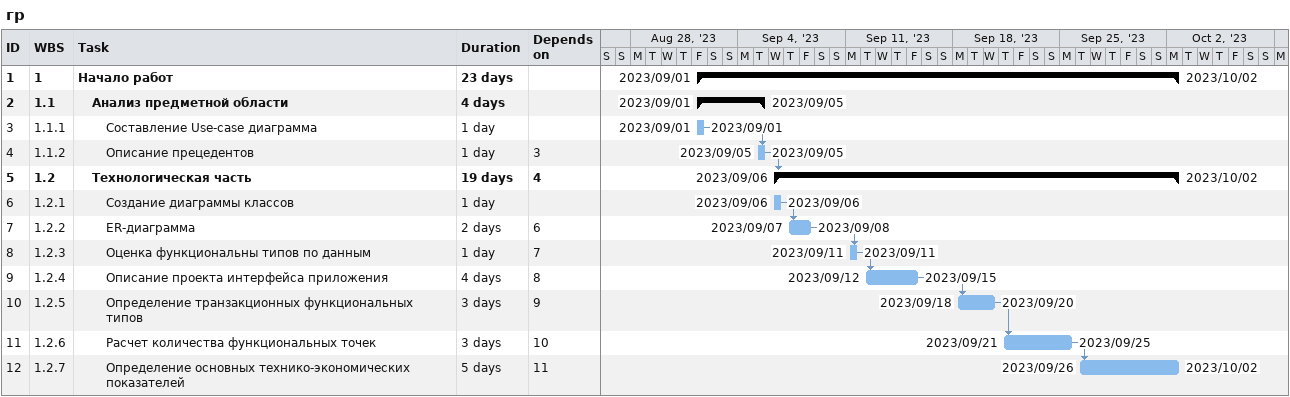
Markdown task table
гр

| ID | WBS | Task | Duration | Start | Finish | Predecessors |
|---|---|---|---|---|---|---|
| 1 | 1 | **Начало работ** | 23d | 2023-09-01 | 2023-10-02 |  |
| 2 | 1.1 | **Анализ предметной области** | 4d | 2023-09-01 | 2023-09-05 |  |
| 3 | 1.1.1 | Составление Use-case диаграмма | 1d | 2023-09-01 | 2023-09-01 |  |
| 4 | 1.1.2 | Описание прецедентов | 1d | 2023-09-05 | 2023-09-05 | 3 |
| 5 | 1.2 | **Технологическая часть** | 19d | 2023-09-06 | 2023-10-02 | 4 |
| 6 | 1.2.1 | Создание диаграммы классов | 1d | 2023-09-06 | 2023-09-06 |  |
| 7 | 1.2.2 | ER-диаграмма | 2d | 2023-09-07 | 2023-09-08 | 6 |
| 8 | 1.2.3 | Оценка функциональны типов по данным | 1d | 2023-09-11 | 2023-09-11 | 7 |
| 9 | 1.2.4 | Описание проекта интерфейса приложения | 4d | 2023-09-12 | 2023-09-15 | 8 |
| 10 | 1.2.5 | Определение транзакционных функциональных типов | 3d | 2023-09-18 | 2023-09-20 | 9 |
| 11 | 1.2.6 | Расчет количества функциональных точек | 3d | 2023-09-21 | 2023-09-25 | 10 |
| 12 | 1.2.7 | Определение основных технико-экономических показателей | 5d | 2023-09-26 | 2023-10-02 | 11 |
